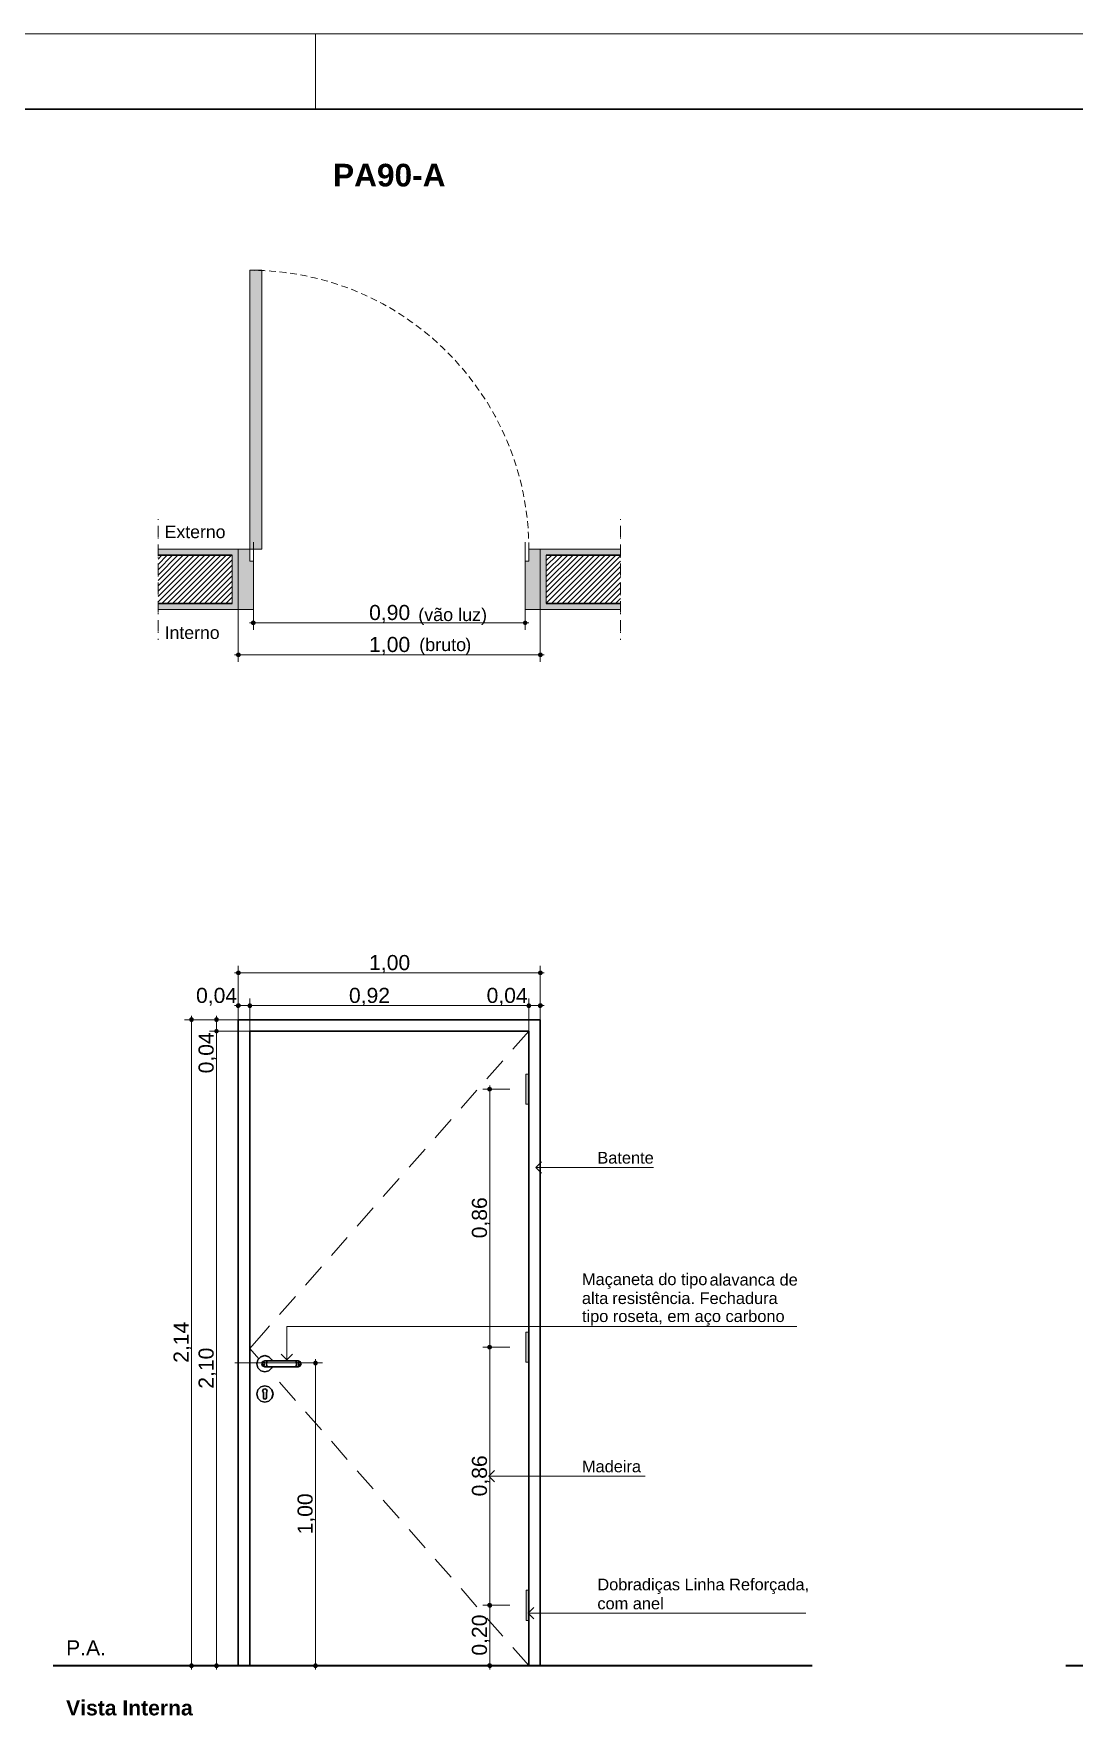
# Paper-space layout 'CAPS I e II_ FL 08.13 DETALHAMENTO DE PORTAS ' of a CAD drawing. Header units: metres. Extents: x 0 to 1400, y 0 to 841.
# Drawn here: x 411.7 to 549.5, y 617.6 to 841 of the extents above; entities that cross this region are included whole.
import ezdxf
from ezdxf.xclip import XClip

# ---------------------------------------------------------------- set-up
doc = ezdxf.new("R2010")
doc.units = ezdxf.units.M
doc.header["$MEASUREMENT"] = 0
doc.header["$XCLIPFRAME"] = 0
doc.linetypes.add('Achse', pattern=[0.0023, 0, -0.0008, 0.0015, 0])
doc.linetypes.add('Dashed', pattern=[0.0014, 0.0009, -0.0005])
for name, color, linetype, lineweight in [('0_Caneta_No__1', 7, 'Continuous', 35), ('0_Caneta_No__10', 7, 'Continuous', 5), ('0_Caneta_No__241', 7, 'Continuous', 13), ('0_Caneta_No__3', 7, 'Continuous', 25), ('0_Caneta_No__5', 7, 'Continuous', 20), ('0_Caneta_No__7', 7, 'Continuous', 13), ('0_Caneta_No__8', 7, 'Continuous', 9), ('0_Caneta_No__99', 7, 'Continuous', 20)]:
    doc.layers.add(name, color=color, linetype=linetype, lineweight=lineweight)
for name, color, linetype, lineweight, true_color in [('0_Caneta_No__25', 7, 'Continuous', 13, 0x982312), ('0_Caneta_No__9', 7, 'Continuous', 9, 0x020202), ('0_Caneta_No__97', 7, 'Continuous', 13, 0x6b6b6b)]:
    doc.layers.add(name, color=color, linetype=linetype, lineweight=lineweight, true_color=true_color)
doc.styles.add('GENERATED_STYLE_1', font='arial.ttf')
doc.styles.add('GENERATED_STYLE_2', font='arial.ttf')
pattern_1 = [(45, (27.60237, 827.6281), (-0.3535534, 0.3535534), [])]

# ---------------------------------------------------------------- blocks, each defined once
blk = doc.blocks.new('Drawing_1_1', base_point=(27.6, 827.63))
at = {"linetype": 'Continuous', "lineweight": 0, "ltscale": 1000, "true_color": 0xffffff}
for points in [[(440.28, 809.65), (440.28, 772.69), (441.88, 772.69), (441.88, 809.65)], [(428.13, 772.69), (428.13, 771.89), (437.96, 771.89), (437.96, 765.49), (428.13, 765.49), (428.13, 764.69), (438.76, 764.69), (438.76, 772.69)], [(438.76, 764.69), (440.76, 764.69), (440.76, 771.09), (440.28, 771.09), (440.28, 772.69), (438.76, 772.69)], [(476.76, 764.69), (478.76, 764.69), (478.76, 772.69), (477.24, 772.69), (477.24, 771.09), (476.76, 771.09)], [(489.38, 772.69), (478.76, 772.69), (478.76, 764.69), (489.38, 764.69), (489.38, 765.49), (479.56, 765.49), (479.56, 771.89), (489.38, 771.89)], [(477.24, 703.14), (476.84, 703.14), (476.84, 699.14), (477.24, 699.14)], [(477.24, 668.94), (476.84, 668.94), (476.84, 664.94), (477.24, 664.94)], [(477.27, 634.74), (476.87, 634.74), (476.87, 630.74), (477.27, 630.74)]]:
    blk.add_hatch(color=7, dxfattribs=at).paths.add_polyline_path(points)
at = {"linetype": 'Continuous', "lineweight": 0, "ltscale": 1000, "true_color": 0x000000}
h = blk.add_hatch(dxfattribs=at)
h.set_pattern_fill('common_brick_0001', color=18, style=0, pattern_type=2)
h.set_pattern_definition(pattern_1)
h.paths.add_polyline_path([(437.96, 771.89), (428.13, 771.89), (428.13, 765.49), (437.96, 765.49)])
h = blk.add_hatch(dxfattribs=at)
h.set_pattern_fill('common_brick_0001', color=18, style=0, pattern_type=2)
h.set_pattern_definition(pattern_1)
h.paths.add_polyline_path([(479.56, 771.89), (479.56, 765.49), (489.38, 765.49), (489.38, 771.89)])
at = {"layer": '0_Caneta_No__25', "linetype": 'Continuous', "lineweight": 13, "ltscale": 1000, "true_color": 0x982312}
for points in [[(440.51, 762.93), (440.52, 762.84), (440.58, 762.76), (440.66, 762.7), (440.76, 762.68), (440.85, 762.7), (440.93, 762.76), (440.99, 762.84), (441.01, 762.93), (440.99, 763.03), (440.93, 763.11), (440.85, 763.16), (440.76, 763.18), (440.66, 763.16), (440.58, 763.11), (440.52, 763.03)], [(476.51, 762.93), (476.52, 762.84), (476.58, 762.76), (476.66, 762.7), (476.76, 762.68), (476.85, 762.7), (476.93, 762.76), (476.99, 762.84), (477.01, 762.93), (476.99, 763.03), (476.93, 763.11), (476.85, 763.16), (476.76, 763.18), (476.66, 763.16), (476.58, 763.11), (476.52, 763.03)], [(438.51, 758.69), (438.52, 758.59), (438.58, 758.51), (438.66, 758.46), (438.76, 758.44), (438.85, 758.46), (438.93, 758.51), (438.99, 758.59), (439.01, 758.69), (438.99, 758.78), (438.93, 758.87), (438.85, 758.92), (438.76, 758.94), (438.66, 758.92), (438.58, 758.87), (438.52, 758.78)], [(478.51, 758.69), (478.52, 758.59), (478.58, 758.51), (478.66, 758.46), (478.76, 758.44), (478.85, 758.46), (478.93, 758.51), (478.99, 758.59), (479.01, 758.69), (478.99, 758.78), (478.93, 758.87), (478.85, 758.92), (478.76, 758.94), (478.66, 758.92), (478.58, 758.87), (478.52, 758.78)], [(438.51, 716.54), (438.52, 716.44), (438.58, 716.36), (438.66, 716.31), (438.76, 716.29), (438.85, 716.31), (438.93, 716.36), (438.99, 716.44), (439.01, 716.54), (438.99, 716.63), (438.93, 716.72), (438.85, 716.77), (438.76, 716.79), (438.66, 716.77), (438.58, 716.72), (438.52, 716.63)], [(478.51, 716.54), (478.52, 716.44), (478.58, 716.36), (478.66, 716.31), (478.76, 716.29), (478.85, 716.31), (478.93, 716.36), (478.99, 716.44), (479.01, 716.54), (478.99, 716.63), (478.93, 716.72), (478.85, 716.77), (478.76, 716.79), (478.66, 716.77), (478.58, 716.72), (478.52, 716.63)], [(432.31, 710.34), (432.32, 710.24), (432.38, 710.16), (432.46, 710.11), (432.56, 710.09), (432.65, 710.11), (432.73, 710.16), (432.79, 710.24), (432.81, 710.34), (432.79, 710.43), (432.73, 710.52), (432.65, 710.57), (432.56, 710.59), (432.46, 710.57), (432.38, 710.52), (432.32, 710.43)], [(435.62, 710.34), (435.64, 710.24), (435.69, 710.16), (435.77, 710.11), (435.87, 710.09), (435.96, 710.11), (436.05, 710.16), (436.1, 710.24), (436.12, 710.34), (436.1, 710.43), (436.05, 710.52), (435.96, 710.57), (435.87, 710.59), (435.77, 710.57), (435.69, 710.52), (435.64, 710.43)], [(438.51, 712.2), (438.52, 712.1), (438.58, 712.02), (438.66, 711.96), (438.76, 711.95), (438.85, 711.96), (438.93, 712.02), (438.99, 712.1), (439.01, 712.2), (438.99, 712.29), (438.93, 712.37), (438.85, 712.43), (438.76, 712.45), (438.66, 712.43), (438.58, 712.37), (438.52, 712.29)], [(440.03, 712.2), (440.04, 712.1), (440.1, 712.02), (440.18, 711.96), (440.28, 711.95), (440.37, 711.96), (440.45, 712.02), (440.51, 712.1), (440.53, 712.2), (440.51, 712.29), (440.45, 712.37), (440.37, 712.43), (440.28, 712.45), (440.18, 712.43), (440.1, 712.37), (440.04, 712.29)], [(476.99, 712.2), (477, 712.1), (477.06, 712.02), (477.14, 711.96), (477.24, 711.95), (477.33, 711.96), (477.41, 712.02), (477.47, 712.1), (477.49, 712.2), (477.47, 712.29), (477.41, 712.37), (477.33, 712.43), (477.24, 712.45), (477.14, 712.43), (477.06, 712.37), (477, 712.29)], [(478.51, 712.2), (478.52, 712.1), (478.58, 712.02), (478.66, 711.96), (478.76, 711.95), (478.85, 711.96), (478.93, 712.02), (478.99, 712.1), (479.01, 712.2), (478.99, 712.29), (478.93, 712.37), (478.85, 712.43), (478.76, 712.45), (478.66, 712.43), (478.58, 712.37), (478.52, 712.29)], [(435.62, 708.82), (435.64, 708.72), (435.69, 708.64), (435.77, 708.59), (435.87, 708.57), (435.96, 708.59), (436.05, 708.64), (436.1, 708.72), (436.12, 708.82), (436.1, 708.91), (436.05, 709), (435.96, 709.05), (435.87, 709.07), (435.77, 709.05), (435.69, 709), (435.64, 708.91)], [(471.81, 701.14), (471.83, 701.04), (471.89, 700.96), (471.97, 700.91), (472.06, 700.89), (472.16, 700.91), (472.24, 700.96), (472.29, 701.04), (472.31, 701.14), (472.29, 701.23), (472.24, 701.32), (472.16, 701.37), (472.06, 701.39), (471.97, 701.37), (471.89, 701.32), (471.83, 701.23)], [(471.81, 666.94), (471.83, 666.84), (471.89, 666.76), (471.97, 666.71), (472.06, 666.69), (472.16, 666.71), (472.24, 666.76), (472.29, 666.84), (472.31, 666.94), (472.29, 667.03), (472.24, 667.12), (472.16, 667.17), (472.06, 667.19), (471.97, 667.17), (471.89, 667.12), (471.83, 667.03)], [(448.73, 664.85), (448.74, 664.75), (448.8, 664.67), (448.88, 664.62), (448.98, 664.6), (449.07, 664.62), (449.15, 664.67), (449.21, 664.75), (449.23, 664.85), (449.21, 664.95), (449.15, 665.03), (449.07, 665.08), (448.98, 665.1), (448.88, 665.08), (448.8, 665.03), (448.74, 664.95)], [(471.81, 632.74), (471.83, 632.64), (471.89, 632.56), (471.97, 632.51), (472.06, 632.49), (472.16, 632.51), (472.24, 632.56), (472.29, 632.64), (472.31, 632.74), (472.29, 632.83), (472.24, 632.92), (472.16, 632.97), (472.06, 632.99), (471.97, 632.97), (471.89, 632.92), (471.83, 632.83)], [(432.31, 624.74), (432.32, 624.64), (432.38, 624.56), (432.46, 624.51), (432.56, 624.49), (432.65, 624.51), (432.73, 624.56), (432.79, 624.64), (432.81, 624.74), (432.79, 624.83), (432.73, 624.92), (432.65, 624.97), (432.56, 624.99), (432.46, 624.97), (432.38, 624.92), (432.32, 624.83)], [(435.62, 624.74), (435.64, 624.64), (435.69, 624.56), (435.77, 624.51), (435.87, 624.49), (435.96, 624.51), (436.05, 624.56), (436.1, 624.64), (436.12, 624.74), (436.1, 624.83), (436.05, 624.92), (435.96, 624.97), (435.87, 624.99), (435.77, 624.97), (435.69, 624.92), (435.64, 624.83)], [(448.73, 624.74), (448.74, 624.64), (448.8, 624.56), (448.88, 624.51), (448.98, 624.49), (449.07, 624.51), (449.15, 624.56), (449.21, 624.64), (449.23, 624.74), (449.21, 624.83), (449.15, 624.92), (449.07, 624.97), (448.98, 624.99), (448.88, 624.97), (448.8, 624.92), (448.74, 624.83)], [(471.81, 624.74), (471.83, 624.64), (471.89, 624.56), (471.97, 624.51), (472.06, 624.49), (472.16, 624.51), (472.24, 624.56), (472.29, 624.64), (472.31, 624.74), (472.29, 624.83), (472.24, 624.92), (472.16, 624.97), (472.06, 624.99), (471.97, 624.97), (471.89, 624.92), (471.83, 624.83)]]:
    blk.add_hatch(color=24, dxfattribs=at).paths.add_polyline_path(points)
at = {"layer": '0_Caneta_No__1', "color": 7, "linetype": 'Continuous', "lineweight": 40, "ltscale": 1000}
for p, q in [((414.24, 624.74), (514.76, 624.74)), ((548.36, 624.74), (648.87, 624.74))]:
    blk.add_line(p, q, dxfattribs=at)
at = {"layer": '0_Caneta_No__10', "color": 7, "linetype": 'Continuous', "lineweight": 5, "ltscale": 1000}
for p, q in [((477.24, 703.14), (476.84, 703.14)), ((476.84, 703.14), (476.84, 699.14)), ((477.24, 699.14), (477.24, 703.14)), ((476.84, 699.14), (477.24, 699.14)), ((477.24, 668.94), (476.84, 668.94)), ((476.84, 668.94), (476.84, 664.94)), ((477.24, 664.94), (477.24, 668.94)), ((476.84, 664.94), (477.24, 664.94)), ((477.27, 634.74), (476.87, 634.74)), ((476.87, 634.74), (476.87, 630.74)), ((477.27, 630.74), (477.27, 634.74)), ((476.87, 630.74), (477.27, 630.74))]:
    blk.add_line(p, q, dxfattribs=at)
at = {"layer": '0_Caneta_No__241', "color": 7, "linetype": 'Achse', "lineweight": 13, "ltscale": 1000}
for p, q in [((428.13, 776.69), (428.13, 760.69)), ((489.38, 776.69), (489.38, 760.69))]:
    blk.add_line(p, q, dxfattribs=at)
at = {"layer": '0_Caneta_No__241', "color": 7, "linetype": 'Continuous', "lineweight": 13, "ltscale": 1000}
for p, q in [((428.13, 772.69), (438.76, 772.69)), ((437.96, 771.89), (437.96, 765.49)), ((438.76, 772.69), (438.76, 764.69)), ((489.38, 772.69), (478.76, 772.69)), ((478.76, 772.69), (478.76, 764.69)), ((479.56, 771.89), (479.56, 765.49)), ((438.76, 764.69), (428.13, 764.69)), ((478.76, 764.69), (489.38, 764.69)), ((477.24, 708.82), (475.12, 706.42)), ((473.8, 704.91), (471.69, 702.51)), ((470.37, 701.01), (468.26, 698.61)), ((466.94, 697.1), (464.82, 694.7)), ((463.5, 693.2), (461.39, 690.79)), ((460.07, 689.29), (457.96, 686.89)), ((456.63, 685.39), (454.52, 682.98)), ((453.2, 681.48), (451.09, 679.08)), ((449.77, 677.58), (447.66, 675.17)), ((446.33, 673.67), (444.22, 671.27)), ((442.39, 669.18), (440.28, 666.78)), ((442.9, 669.77), (442.39, 669.18)), ((441.48, 665.41), (440.28, 666.78)), ((442.9, 663.79), (442.86, 663.84)), ((446.33, 659.89), (444.22, 662.29)), ((449.77, 655.98), (447.66, 658.39)), ((453.2, 652.08), (451.09, 654.48)), ((456.63, 648.17), (454.52, 650.57)), ((460.07, 644.27), (457.96, 646.67)), ((463.5, 640.36), (461.39, 642.76)), ((466.94, 636.46), (464.82, 638.86)), ((470.37, 632.55), (468.26, 634.95)), ((473.8, 628.64), (471.69, 631.05)), ((477.24, 624.74), (475.12, 627.14))]:
    blk.add_line(p, q, dxfattribs=at)
at = {"layer": '0_Caneta_No__25', "color": 24, "linetype": 'Continuous', "lineweight": 13, "ltscale": 1000, "true_color": 0x982312}
for p, q in [((440.76, 763.18), (440.76, 773.62)), ((476.76, 763.18), (476.76, 773.62)), ((438.76, 758.94), (438.76, 769.38)), ((478.76, 758.94), (478.76, 769.38)), ((440.26, 762.93), (440.51, 762.93)), ((440.76, 761.99), (440.76, 762.68)), ((441.01, 762.93), (476.51, 762.93)), ((476.76, 761.99), (476.76, 762.68)), ((477.01, 762.93), (477.26, 762.93)), ((438.26, 758.69), (438.51, 758.69)), ((438.76, 757.75), (438.76, 758.44)), ((439.01, 758.69), (478.51, 758.69)), ((478.76, 757.75), (478.76, 758.44)), ((479.01, 758.69), (479.26, 758.69)), ((438.76, 716.79), (438.76, 717.48)), ((478.76, 716.79), (478.76, 717.48)), ((438.26, 716.54), (438.51, 716.54)), ((438.76, 705.85), (438.76, 716.29)), ((439.01, 716.54), (478.51, 716.54)), ((478.76, 705.85), (478.76, 716.29)), ((479.01, 716.54), (479.26, 716.54)), ((438.76, 712.45), (438.76, 713.13)), ((440.28, 712.45), (440.28, 713.13)), ((477.24, 712.45), (477.24, 713.13)), ((478.76, 712.45), (478.76, 713.13)), ((432.31, 710.34), (431.62, 710.34)), ((432.56, 710.59), (432.56, 710.84)), ((443.24, 710.34), (432.81, 710.34)), ((435.62, 710.34), (434.93, 710.34)), ((435.87, 710.59), (435.87, 710.84)), ((446.56, 710.34), (436.12, 710.34)), ((438.26, 712.2), (438.51, 712.2)), ((438.76, 701.51), (438.76, 711.95)), ((439.01, 712.2), (440.03, 712.2)), ((440.28, 701.51), (440.28, 711.95)), ((440.53, 712.2), (476.99, 712.2)), ((477.24, 701.51), (477.24, 711.95)), ((477.49, 712.2), (478.51, 712.2)), ((478.76, 701.51), (478.76, 711.95)), ((479.01, 712.2), (479.26, 712.2)), ((432.56, 624.99), (432.56, 710.09)), ((435.62, 708.82), (434.93, 708.82)), ((435.87, 709.07), (435.87, 710.09)), ((435.87, 624.99), (435.87, 708.57)), ((446.56, 708.82), (436.12, 708.82)), ((472.06, 701.39), (472.06, 701.64)), ((471.81, 701.14), (471.13, 701.14)), ((472.06, 667.19), (472.06, 700.89)), ((474.71, 701.14), (472.31, 701.14)), ((478.16, 690.74), (478.91, 691.49)), ((478.16, 690.74), (486.22, 690.74)), ((478.16, 690.74), (478.91, 689.99)), ((486.22, 690.74), (493.74, 690.74)), ((445.21, 665.28), (445.21, 669.68)), ((445.21, 669.68), (484.18, 669.68)), ((484.18, 669.68), (512.75, 669.68)), ((445.21, 665.28), (444.46, 666.03)), ((445.21, 665.28), (445.96, 666.03)), ((471.81, 666.94), (471.13, 666.94)), ((472.06, 632.99), (472.06, 666.69)), ((474.71, 666.94), (472.31, 666.94)), ((448.73, 664.85), (438.29, 664.85)), ((448.98, 665.1), (448.98, 665.35)), ((448.98, 624.99), (448.98, 664.6)), ((449.91, 664.85), (449.23, 664.85)), ((471.95, 649.84), (472.7, 650.59)), ((471.95, 649.84), (478.76, 649.84)), ((471.95, 649.84), (472.7, 649.09)), ((478.76, 649.84), (484.18, 649.84)), ((484.18, 649.84), (492.65, 649.84)), ((471.81, 632.74), (471.13, 632.74)), ((472.06, 624.99), (472.06, 632.49)), ((474.71, 632.74), (472.31, 632.74)), ((477.16, 631.68), (477.91, 632.43)), ((477.16, 631.68), (479.79, 631.68)), ((477.16, 631.68), (477.91, 630.93)), ((479.79, 631.68), (486.22, 631.68)), ((486.22, 631.68), (513.95, 631.68)), ((432.31, 624.74), (431.62, 624.74)), ((432.56, 624.24), (432.56, 624.49)), ((443.24, 624.74), (432.81, 624.74)), ((435.62, 624.74), (434.93, 624.74)), ((435.87, 624.24), (435.87, 624.49)), ((446.56, 624.74), (436.12, 624.74)), ((448.73, 624.74), (438.29, 624.74)), ((448.98, 624.24), (448.98, 624.49)), ((449.91, 624.74), (449.23, 624.74)), ((471.81, 624.74), (471.13, 624.74)), ((472.06, 624.24), (472.06, 624.49)), ((474.71, 624.74), (472.31, 624.74))]:
    blk.add_line(p, q, dxfattribs=at)
for centre in [(440.76, 762.93), (476.76, 762.93), (438.76, 758.69), (478.76, 758.69), (438.76, 716.54), (478.76, 716.54), (432.56, 710.34), (435.87, 710.34), (438.76, 712.2), (440.28, 712.2), (477.24, 712.2), (478.76, 712.2), (435.87, 708.82), (472.06, 701.14), (472.06, 666.94), (448.98, 664.85), (472.06, 632.74), (432.56, 624.74), (435.87, 624.74), (448.98, 624.74), (472.06, 624.74)]:
    blk.add_circle(centre, 0.25, dxfattribs=at)
at = {"layer": '0_Caneta_No__3', "color": 7, "linetype": 'Continuous', "lineweight": 30, "ltscale": 1000}
for p, q in [((428.13, 771.89), (437.96, 771.89)), ((489.38, 771.89), (479.56, 771.89)), ((437.96, 765.49), (428.13, 765.49)), ((479.56, 765.49), (489.38, 765.49)), ((438.76, 710.34), (438.76, 624.74)), ((478.76, 710.34), (438.76, 710.34)), ((478.76, 624.74), (478.76, 710.34)), ((440.28, 624.74), (440.28, 708.82)), ((440.28, 708.82), (477.24, 708.82)), ((477.24, 708.82), (477.24, 624.74)), ((441.74, 665.67), (441.34, 665.28)), ((442.28, 665.82), (441.74, 665.67)), ((442.82, 665.67), (442.28, 665.82)), ((443.21, 665.28), (442.82, 665.67)), ((441.34, 665.28), (441.2, 664.74)), ((441.2, 664.74), (441.34, 664.2)), ((441.34, 664.2), (441.74, 663.8)), ((441.74, 663.8), (442.28, 663.66)), ((441.99, 665.02), (441.88, 664.74)), ((441.88, 664.74), (441.99, 664.46)), ((442.05, 665.02), (441.94, 664.74)), ((441.94, 664.74), (442.05, 664.46)), ((442.28, 665.14), (441.99, 665.02)), ((441.99, 664.46), (442.28, 664.34)), ((442.25, 665.02), (442.16, 664.74)), ((442.16, 664.74), (442.25, 664.46)), ((442.28, 665.14), (442.32, 665.14)), ((442.28, 664.34), (442.32, 664.34)), ((442.28, 663.66), (442.82, 663.8)), ((442.32, 665.14), (442.45, 665.14)), ((442.32, 664.34), (442.45, 664.34)), ((442.45, 665.14), (442.65, 665.14)), ((442.45, 664.34), (442.65, 664.34)), ((442.54, 665.02), (442.49, 664.74)), ((442.49, 664.74), (442.54, 664.46)), ((442.65, 665.14), (442.88, 665.14)), ((442.65, 664.34), (442.88, 664.34)), ((442.82, 663.8), (443.21, 664.2)), ((442.88, 665.14), (446.08, 665.14)), ((442.88, 664.34), (446.08, 664.34)), ((443.25, 665.14), (443.21, 665.28)), ((443.21, 664.2), (443.25, 664.34)), ((446.08, 665.14), (446.31, 665.14)), ((446.08, 664.34), (446.31, 664.34)), ((446.31, 665.14), (446.5, 665.14)), ((446.31, 664.34), (446.5, 664.34)), ((446.42, 665.02), (446.46, 664.74)), ((446.46, 664.74), (446.42, 664.46)), ((446.5, 665.14), (446.63, 665.14)), ((446.5, 664.34), (446.63, 664.34)), ((446.63, 665.14), (446.68, 665.14)), ((446.63, 664.34), (446.68, 664.34)), ((446.68, 665.14), (446.96, 665.02)), ((446.96, 664.46), (446.68, 664.34)), ((446.7, 665.02), (446.79, 664.74)), ((446.79, 664.74), (446.7, 664.46)), ((446.9, 665.02), (447.01, 664.74)), ((447.01, 664.74), (446.9, 664.46)), ((446.96, 665.02), (447.08, 664.74)), ((447.08, 664.74), (446.96, 664.46)), ((441.34, 661.28), (441.2, 660.74)), ((441.74, 661.67), (441.34, 661.28)), ((442.28, 661.82), (441.74, 661.67)), ((441.98, 661.13), (442.01, 661.2)), ((442.01, 661.2), (442.06, 661.35)), ((442.06, 661.35), (442.28, 661.44)), ((442.82, 661.67), (442.28, 661.82)), ((442.28, 661.44), (442.49, 661.35)), ((442.49, 661.35), (442.54, 661.2)), ((442.54, 661.2), (442.57, 661.13)), ((443.21, 661.28), (442.82, 661.67)), ((443.36, 660.74), (443.21, 661.28)), ((441.2, 660.74), (441.34, 660.2)), ((441.34, 660.2), (441.74, 659.8)), ((441.74, 659.8), (442.28, 659.66)), ((442.08, 660.92), (441.98, 661.13)), ((442.08, 660.85), (442.08, 660.92)), ((442.08, 660.85), (442.08, 660.74)), ((442.08, 660.74), (442.08, 660.62)), ((442.08, 660.62), (442.08, 660.39)), ((442.08, 660.39), (442.08, 660.24)), ((442.13, 660.1), (442.08, 660.24)), ((442.28, 660.04), (442.13, 660.1)), ((442.42, 660.1), (442.28, 660.04)), ((442.28, 659.66), (442.82, 659.8)), ((442.48, 660.24), (442.42, 660.1)), ((442.57, 661.13), (442.48, 660.92)), ((442.48, 660.92), (442.48, 660.85)), ((442.48, 660.85), (442.48, 660.74)), ((442.48, 660.74), (442.48, 660.62)), ((442.48, 660.62), (442.48, 660.39)), ((442.48, 660.39), (442.48, 660.24)), ((442.82, 659.8), (443.21, 660.2)), ((443.21, 660.2), (443.36, 660.74)), ((438.76, 624.74), (440.28, 624.74)), ((477.24, 624.74), (440.28, 624.74)), ((477.24, 624.74), (478.76, 624.74))]:
    blk.add_line(p, q, dxfattribs=at)
at = {"layer": '0_Caneta_No__9', "color": 18, "linetype": 'Continuous', "lineweight": 9, "ltscale": 1000, "true_color": 0x020202}
for p, q in [((440.28, 809.65), (440.28, 772.69)), ((441.88, 809.65), (440.28, 809.65)), ((441.88, 772.69), (441.88, 809.65)), ((438.76, 764.69), (438.76, 772.69)), ((438.76, 772.69), (440.28, 772.69)), ((440.28, 772.69), (440.28, 771.09)), ((440.28, 772.69), (441.88, 772.69)), ((440.28, 771.09), (440.76, 771.09)), ((440.76, 771.09), (440.76, 764.69)), ((476.76, 764.69), (476.76, 771.09)), ((476.76, 771.09), (477.24, 771.09)), ((477.24, 771.09), (477.24, 772.69)), ((477.24, 772.69), (478.76, 772.69)), ((478.76, 772.69), (478.76, 764.69)), ((440.76, 764.69), (438.76, 764.69)), ((478.76, 764.69), (476.76, 764.69))]:
    blk.add_line(p, q, dxfattribs=at)
at = {"layer": '0_Caneta_No__97', "color": 251, "linetype": 'Dashed', "lineweight": 13, "ltscale": 1000, "true_color": 0x6b6b6b}
blk.add_arc((440.28, 772.69), 36.96, 0, 90, dxfattribs=at)
at = {"layer": '0_Caneta_No__1', "color": 7, "linetype": 'Continuous', "lineweight": 40}
for s, insert, char_height, attachment_point, style in [('\\A1;{\\pqc;\\fArial|b1|i0|c0|p0;\\W1.000000;PA90-A}', (458.76, 822.24), 3, 5, 'GENERATED_STYLE_2'), ('\\A1;{\\pql;\\pt0;\\fArial|b0|i0|c0|p0;\\W1.000000;Dobradiças Linha Reforçada,}', (486.32, 634.25), 1.55, 7, 'GENERATED_STYLE_1'), ('\\A1;{\\pql;\\pt0;\\fArial|b0|i0|c0|p0;\\W1.000000;com anel}', (486.32, 632.19), 1.55, 7, 'GENERATED_STYLE_1')]:
    blk.add_mtext(s, dxfattribs=dict(at, insert=insert, char_height=char_height, attachment_point=attachment_point, style=style))
at = {"layer": '0_Caneta_No__25', "color": 24, "linetype": 'Continuous', "lineweight": 13, "true_color": 0x982312, "attachment_point": 7, "style": 'GENERATED_STYLE_1'}
for s, insert, char_height in [('\\A1;{\\pql;\\pt0;\\fArial|b0|i0|c0|p0;\\W1.000000;Externo}', (429.01, 774.13), 1.6737), ('\\A1;{\\pql;\\pt0;\\fArial|b0|i0|c0|p0;\\W1.000000;0,90}', (456.09, 762.93), 2), ('\\A1;{\\pql;\\pt0;\\fArial|b0|i0|c0|p0;\\W1.000000;(vão luz)}', (462.6, 762.66), 1.7), ('\\A1;{\\pql;\\pt0;\\fArial|b0|i0|c0|p0;\\W1.000000;Interno}', (429.01, 760.77), 1.6737), ('\\A1;{\\pql;\\pt0;\\fArial|b0|i0|c0|p0;\\W1.000000;1,00}', (456.09, 758.69), 2), ('\\A1;{\\pql;\\pt0;\\fArial|b0|i0|c0|p0;\\W1.000000;(bruto}', (462.73, 758.68), 1.7), ('\\A1;{\\pql;\\pt0;\\fArial|b0|i0|c0|p0;\\W1.000000;)}', (468.82, 758.68), 1.7), ('\\A1;{\\pql;\\pt0;\\fArial|b0|i0|c0|p0;\\W1.000000;1,00}', (456.09, 716.54), 2), ('\\A1;{\\pql;\\pt0;\\fArial|b0|i0|c0|p0;\\W1.000000;0,04}', (433.17, 712.19), 2), ('\\A1;{\\pql;\\pt0;\\fArial|b0|i0|c0|p0;\\W1.000000;0,92}', (453.42, 712.19), 2), ('\\A1;{\\pql;\\pt0;\\fArial|b0|i0|c0|p0;\\W1.000000;0,04}', (471.65, 712.19), 2)]:
    blk.add_mtext(s, dxfattribs=dict(at, insert=insert, char_height=char_height))
at = {"layer": '0_Caneta_No__25', "color": 24, "linetype": 'Continuous', "lineweight": 13, "true_color": 0x982312, "char_height": 2, "attachment_point": 7, "rotation": 90, "style": 'GENERATED_STYLE_1'}
for s, insert in [('\\A1;{\\pql;\\pt0;\\fArial|b0|i0|c0|p0;\\W1.000000;0,04}', (435.87, 703.23)), ('\\A1;{\\pql;\\pt0;\\fArial|b0|i0|c0|p0;\\W1.000000;0,86}', (472.07, 681.37)), ('\\A1;{\\pql;\\pt0;\\fArial|b0|i0|c0|p0;\\W1.000000;2,14}', (432.56, 664.87)), ('\\A1;{\\pql;\\pt0;\\fArial|b0|i0|c0|p0;\\W1.000000;2,10}', (435.87, 661.44)), ('\\A1;{\\pql;\\pt0;\\fArial|b0|i0|c0|p0;\\W1.000000;0,86}', (472.07, 647.17)), ('\\A1;{\\pql;\\pt0;\\fArial|b0|i0|c0|p0;\\W1.000000;1,00}', (448.98, 642.13)), ('\\A1;{\\pql;\\pt0;\\fArial|b0|i0|c0|p0;\\W1.000000;0,20}', (472.07, 626.07))]:
    blk.add_mtext(s, dxfattribs=dict(at, insert=insert))
at = {"layer": '0_Caneta_No__5', "color": 7, "linetype": 'Continuous', "lineweight": 20, "char_height": 2, "attachment_point": 7}
for s, insert, style in [('\\A1;{\\pql;\\pt0;\\fArial|b0|i0|c0|p0;\\W1.000000;P.A.}', (415.96, 626.11), 'GENERATED_STYLE_1'), ('\\A1;{\\pql;\\pt0;\\fArial|b1|i0|c0|p0;\\W1.000000;Vista Interna}', (415.96, 618.12), 'GENERATED_STYLE_2')]:
    blk.add_mtext(s, dxfattribs=dict(at, insert=insert, style=style))
at = {"layer": '0_Caneta_No__99', "color": 7, "linetype": 'Continuous', "lineweight": 20, "char_height": 1.55, "attachment_point": 7, "style": 'GENERATED_STYLE_1'}
for s, insert in [('\\A1;{\\pql;\\pt0;\\fArial|b0|i0|c0|p0;\\W1.000000;Batente}', (486.32, 691.25)), ('\\A1;{\\pql;\\pt0;\\fArial|b0|i0|c0|p0;\\W1.000000;Maçaneta do tipo}', (484.28, 674.69)), ('\\A1;{\\pql;\\pt0;\\fArial|b0|i0|c0|p0;\\W1.000000; }', (500.59, 675.11)), ('\\A1;{\\pql;\\pt0;\\fArial|b0|i0|c0|p0;\\W1.000000;alavanca de}', (501.18, 675.09)), ('\\A1;{\\pql;\\pt0;\\fArial|b0|i0|c0|p0;\\W1.000000;alta}', (484.28, 672.64)), ('\\A1;{\\pql;\\pt0;\\fArial|b0|i0|c0|p0;\\W1.000000; }', (487.71, 672.67)), ('\\A1;{\\pql;\\pt0;\\fArial|b0|i0|c0|p0;\\W1.000000;resistência. Fechadura}', (488.3, 672.64)), ('\\A1;{\\pql;\\pt0;\\fArial|b0|i0|c0|p0;\\W1.000000;tipo roseta, em aço carbono}', (484.28, 669.8)), ('\\A1;{\\pql;\\pt0;\\fArial|b0|i0|c0|p0;\\W1.000000;Madeira}', (484.28, 650.35)), ('\\A1;{\\pql;\\pt0;\\fArial|b0|i0|c0|p0;\\W1.000000; }', (491.96, 650.38))]:
    blk.add_mtext(s, dxfattribs=dict(at, insert=insert))

psp = doc.layouts.new('CAPS I e II_ FL 08.13 DETALHAMENTO DE PORTAS ')

# ---------------------------------------------------------------- linework, layer by layer
at = {"layer": '0_Caneta_No__1', "color": 7, "linetype": 'Continuous', "lineweight": 35, "ltscale": 1000, "flags": 128}
psp.add_lwpolyline([(1004, 10), (1390, 10), (1390, 305), (1390, 831), (25, 831), (25, 10)], close=True, dxfattribs=at)
at = {"layer": '0_Caneta_No__7', "color": 7, "linetype": 'Continuous', "lineweight": 13, "ltscale": 1000, "flags": 128}
psp.add_lwpolyline([(1400, 0), (1400, 841), (0, 841), (0, 0)], close=True, dxfattribs=at)
at = {"layer": '0_Caneta_No__8', "color": 7, "linetype": 'Continuous', "lineweight": 9, "ltscale": 1000}
psp.add_line((449, 831), (449, 841), dxfattribs=at)

# ---------------------------------------------------------------- block references
at = {"color": 64, "linetype": 'Continuous', "lineweight": 0, "ltscale": 1000, "true_color": 0x80aa00}
ref = psp.add_blockref('Drawing_1_1', (27.6, 827.63), dxfattribs=at)
XClip(ref).set_block_clipping_path([(27.5923725369, 827.6381340294), (27.5923725369, 136.6125430929), (792.8962344417, 136.6125430929), (792.8962344417, 364.0724860526), (1394.3636701186, 364.0724860526), (1394.3636701186, 827.6381340294)])

doc.saveas('drawing.dxf')
